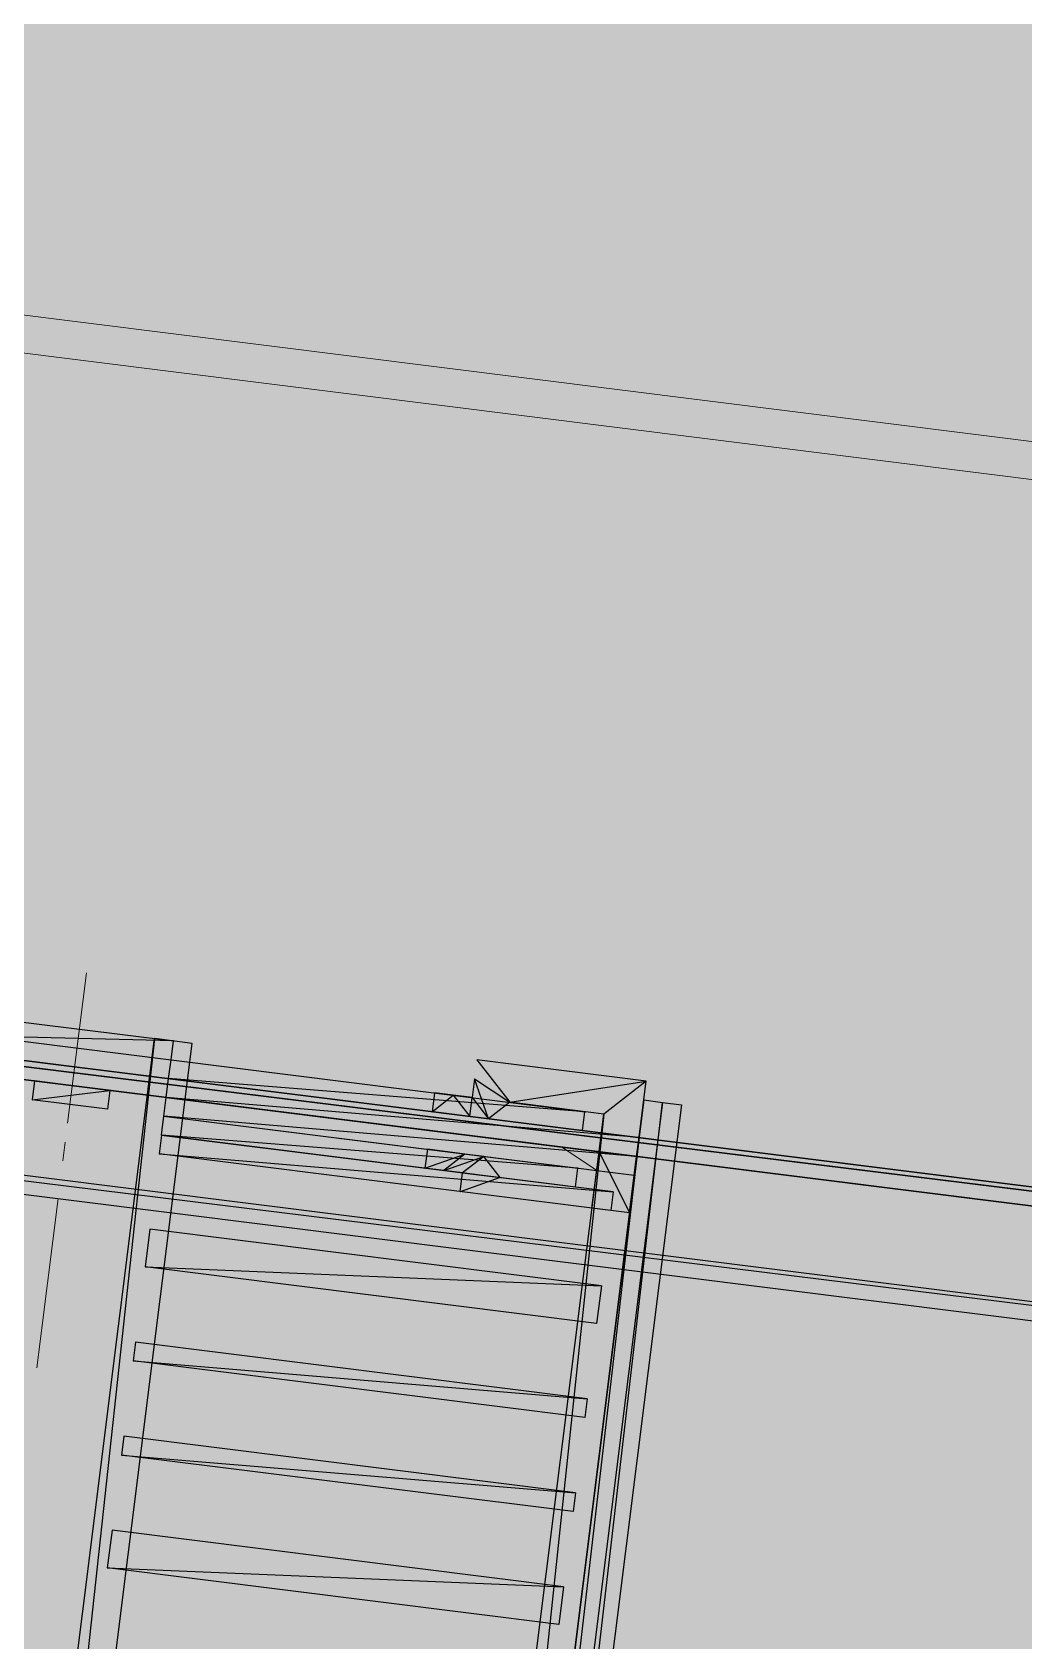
# Model space of a CAD drawing. Header units: metres. Extents: x -4 to 509425, y 7549 to 4732445.
# Drawn here: x 475994.074 to 475994.517, y 4719728.95 to 4719729.668 of the extents above; entities that cross this region are included whole.
import ezdxf

# ---------------------------------------------------------------- set-up
doc = ezdxf.new("R2010")
doc.units = ezdxf.units.M
doc.header["$LTSCALE"] = 0.01
doc.header["$MEASUREMENT"] = 0
doc.layers.get('0').update_dxf_attribs({"lineweight": 0})
doc.layers.add('_SUBESTACIÓN', color=1, linetype='Continuous')
doc.layers.add('SUBESTACION LA VID', color=253, linetype='Continuous')

# ---------------------------------------------------------------- blocks, each defined once
blk = doc.blocks.new('A$Cfff6051d')
at = {"layer": 'SUBESTACION LA VID', "transparency": 33554687}
h = blk.add_hatch(color=256, dxfattribs=at)
h.dxf.hatch_style = 2
edge = h.paths.add_edge_path()
edge.add_spline(control_points=[(475995.57046, 4719729.01199), (475995.57046, 4719729.01199), (475995.57151, 4719729.02039), (475995.57151, 4719729.02039), (475995.57151, 4719729.02039), (475990.78227, 4719729.61228), (475990.78227, 4719729.61228), (475990.78227, 4719729.61228), (475995.57046, 4719729.01199), (475995.57046, 4719729.01199)], knot_values=[0, 0, 0, 0, 1, 1, 1, 2, 2, 2, 3, 3, 3, 3], degree=3, periodic=0)
edge = h.paths.add_edge_path()
edge.add_spline(control_points=[(475995.57151, 4719729.02039), (475995.57151, 4719729.02039), (475990.78227, 4719729.61228), (475990.78227, 4719729.61228), (475990.78227, 4719729.61228), (475990.77492, 4719729.62173), (475990.77492, 4719729.62173), (475990.77492, 4719729.62173), (475995.57151, 4719729.02039), (475995.57151, 4719729.02039)], knot_values=[0, 0, 0, 0, 1, 1, 1, 2, 2, 2, 3, 3, 3, 3], degree=3, periodic=0)
edge = h.paths.add_edge_path()
edge.add_spline(control_points=[(475990.78227, 4719729.61228), (475990.78227, 4719729.61228), (475990.77492, 4719729.62173), (475990.77492, 4719729.62173), (475990.77492, 4719729.62173), (475990.777, 4719729.57028), (475990.777, 4719729.57028), (475990.777, 4719729.57028), (475990.78227, 4719729.61228), (475990.78227, 4719729.61228)], knot_values=[0, 0, 0, 0, 1, 1, 1, 2, 2, 2, 3, 3, 3, 3], degree=3, periodic=0)
edge = h.paths.add_edge_path()
edge.add_spline(control_points=[(475990.77492, 4719729.62173), (475990.77492, 4719729.62173), (475990.777, 4719729.57028), (475990.777, 4719729.57028), (475990.777, 4719729.57028), (475990.76755, 4719729.56293), (475990.76755, 4719729.56293), (475990.76755, 4719729.56293), (475990.77492, 4719729.62173), (475990.77492, 4719729.62173)], knot_values=[0, 0, 0, 0, 1, 1, 1, 2, 2, 2, 3, 3, 3, 3], degree=3, periodic=0)
edge = h.paths.add_edge_path()
edge.add_spline(control_points=[(475990.777, 4719729.57028), (475990.777, 4719729.57028), (475990.76755, 4719729.56293), (475990.76755, 4719729.56293), (475990.76755, 4719729.56293), (475995.55679, 4719728.97104), (475995.55679, 4719728.97104), (475995.55679, 4719728.97104), (475990.777, 4719729.57028), (475990.777, 4719729.57028)], knot_values=[0, 0, 0, 0, 1, 1, 1, 2, 2, 2, 3, 3, 3, 3], degree=3, periodic=0)
edge = h.paths.add_edge_path()
edge.add_spline(control_points=[(475990.76755, 4719729.56293), (475990.76755, 4719729.56293), (475995.55679, 4719728.97104), (475995.55679, 4719728.97104), (475995.55679, 4719728.97104), (475995.57254, 4719728.96053), (475995.57254, 4719728.96053), (475995.57254, 4719728.96053), (475990.76755, 4719729.56293), (475990.76755, 4719729.56293)], knot_values=[0, 0, 0, 0, 1, 1, 1, 2, 2, 2, 3, 3, 3, 3], degree=3, periodic=0)
edge = h.paths.add_edge_path()
edge.add_spline(control_points=[(475995.55679, 4719728.97104), (475995.55679, 4719728.97104), (475995.57254, 4719728.96053), (475995.57254, 4719728.96053), (475995.57254, 4719728.96053), (475995.56311, 4719729.02144), (475995.56311, 4719729.02144), (475995.56311, 4719729.02144), (475995.55679, 4719728.97104), (475995.55679, 4719728.97104)], knot_values=[0, 0, 0, 0, 1, 1, 1, 2, 2, 2, 3, 3, 3, 3], degree=3, periodic=0)
edge = h.paths.add_edge_path()
edge.add_spline(control_points=[(475995.57254, 4719728.96053), (475995.57254, 4719728.96053), (475995.56311, 4719729.02144), (475995.56311, 4719729.02144), (475995.56311, 4719729.02144), (475995.57991, 4719729.01933), (475995.57991, 4719729.01933), (475995.57991, 4719729.01933), (475995.57254, 4719728.96053), (475995.57254, 4719728.96053)], knot_values=[0, 0, 0, 0, 1, 1, 1, 2, 2, 2, 3, 3, 3, 3], degree=3, periodic=0)
h = blk.add_hatch(color=256, dxfattribs=at)
h.dxf.hatch_style = 2
edge = h.paths.add_edge_path()
edge.add_spline(control_points=[(475995.57046, 4719729.01199), (475995.57046, 4719729.01199), (475995.57151, 4719729.02039), (475995.57151, 4719729.02039), (475995.57151, 4719729.02039), (475990.77387, 4719729.61333), (475990.77387, 4719729.61333), (475990.77387, 4719729.61333), (475995.57046, 4719729.01199), (475995.57046, 4719729.01199)], knot_values=[0, 0, 0, 0, 1, 1, 1, 2, 2, 2, 3, 3, 3, 3], degree=3, periodic=0)
edge = h.paths.add_edge_path()
edge.add_spline(control_points=[(475995.57151, 4719729.02039), (475995.57151, 4719729.02039), (475990.77387, 4719729.61333), (475990.77387, 4719729.61333), (475990.77387, 4719729.61333), (475990.78332, 4719729.62068), (475990.78332, 4719729.62068), (475990.78332, 4719729.62068), (475995.57151, 4719729.02039), (475995.57151, 4719729.02039)], knot_values=[0, 0, 0, 0, 1, 1, 1, 2, 2, 2, 3, 3, 3, 3], degree=3, periodic=0)
h = blk.add_hatch(color=256, dxfattribs=at)
h.dxf.hatch_style = 2
edge = h.paths.add_edge_path()
edge.add_spline(control_points=[(475990.77492, 4719729.62173), (475990.77492, 4719729.62173), (475990.78227, 4719729.61228), (475990.78227, 4719729.61228), (475990.78227, 4719729.61228), (475995.57991, 4719729.01933), (475995.57991, 4719729.01933), (475995.57991, 4719729.01933), (475990.77492, 4719729.62173), (475990.77492, 4719729.62173)], knot_values=[0, 0, 0, 0, 1, 1, 1, 2, 2, 2, 3, 3, 3, 3], degree=3, periodic=0)
edge = h.paths.add_edge_path()
edge.add_spline(control_points=[(475990.78227, 4719729.61228), (475990.78227, 4719729.61228), (475995.57991, 4719729.01933), (475995.57991, 4719729.01933), (475995.57991, 4719729.01933), (475995.56206, 4719729.01304), (475995.56206, 4719729.01304), (475995.56206, 4719729.01304), (475990.78227, 4719729.61228), (475990.78227, 4719729.61228)], knot_values=[0, 0, 0, 0, 1, 1, 1, 2, 2, 2, 3, 3, 3, 3], degree=3, periodic=0)
h = blk.add_hatch(color=256, dxfattribs=at)
h.dxf.hatch_style = 2
edge = h.paths.add_edge_path()
edge.add_spline(control_points=[(475994.00028, 4719728.19349), (475994.00028, 4719728.19349), (475994.01708, 4719728.19138), (475994.01708, 4719728.19138), (475994.01708, 4719728.19138), (475994.12876, 4719729.21833), (475994.12876, 4719729.21833), (475994.12876, 4719729.21833), (475994.00028, 4719728.19349), (475994.00028, 4719728.19349)], knot_values=[0, 0, 0, 0, 1, 1, 1, 2, 2, 2, 3, 3, 3, 3], degree=3, periodic=0)
edge = h.paths.add_edge_path()
edge.add_spline(control_points=[(475994.01708, 4719728.19138), (475994.01708, 4719728.19138), (475994.12876, 4719729.21833), (475994.12876, 4719729.21833), (475994.12876, 4719729.21833), (475994.14556, 4719729.21622), (475994.14556, 4719729.21622), (475994.14556, 4719729.21622), (475994.01708, 4719728.19138), (475994.01708, 4719728.19138)], knot_values=[0, 0, 0, 0, 1, 1, 1, 2, 2, 2, 3, 3, 3, 3], degree=3, periodic=0)
h = blk.add_hatch(color=256, dxfattribs=at)
h.dxf.hatch_style = 2
edge = h.paths.add_edge_path()
edge.add_spline(control_points=[(475994.13611, 4719729.20887), (475994.13611, 4719729.20887), (475994.13505, 4719729.20047), (475994.13505, 4719729.20047), (475994.13505, 4719729.20047), (475994.32091, 4719729.18571), (475994.32091, 4719729.18571), (475994.32091, 4719729.18571), (475994.13611, 4719729.20887), (475994.13611, 4719729.20887)], knot_values=[0, 0, 0, 0, 1, 1, 1, 2, 2, 2, 3, 3, 3, 3], degree=3, periodic=0)
edge = h.paths.add_edge_path()
edge.add_spline(control_points=[(475994.13505, 4719729.20047), (475994.13505, 4719729.20047), (475994.32091, 4719729.18571), (475994.32091, 4719729.18571), (475994.32091, 4719729.18571), (475994.31986, 4719729.17731), (475994.31986, 4719729.17731), (475994.31986, 4719729.17731), (475994.13505, 4719729.20047), (475994.13505, 4719729.20047)], knot_values=[0, 0, 0, 0, 1, 1, 1, 2, 2, 2, 3, 3, 3, 3], degree=3, periodic=0)
h = blk.add_hatch(color=256, dxfattribs=at)
h.dxf.hatch_style = 2
edge = h.paths.add_edge_path()
edge.add_spline(control_points=[(475994.21979, 4719728.31102), (475994.21979, 4719728.31102), (475994.23659, 4719728.30891), (475994.23659, 4719728.30891), (475994.23659, 4719728.30891), (475994.32932, 4719729.18465), (475994.32932, 4719729.18465), (475994.32932, 4719729.18465), (475994.21979, 4719728.31102), (475994.21979, 4719728.31102)], knot_values=[0, 0, 0, 0, 1, 1, 1, 2, 2, 2, 3, 3, 3, 3], degree=3, periodic=0)
edge = h.paths.add_edge_path()
edge.add_spline(control_points=[(475994.23659, 4719728.30891), (475994.23659, 4719728.30891), (475994.32932, 4719729.18465), (475994.32932, 4719729.18465), (475994.32932, 4719729.18465), (475994.34822, 4719729.19935), (475994.34822, 4719729.19935), (475994.34822, 4719729.19935), (475994.23659, 4719728.30891), (475994.23659, 4719728.30891)], knot_values=[0, 0, 0, 0, 1, 1, 1, 2, 2, 2, 3, 3, 3, 3], degree=3, periodic=0)
edge = h.paths.add_edge_path()
edge.add_spline(control_points=[(475994.32932, 4719729.18465), (475994.32932, 4719729.18465), (475994.34822, 4719729.19935), (475994.34822, 4719729.19935), (475994.34822, 4719729.19935), (475994.28731, 4719729.18992), (475994.28731, 4719729.18992), (475994.28731, 4719729.18992), (475994.32932, 4719729.18465), (475994.32932, 4719729.18465)], knot_values=[0, 0, 0, 0, 1, 1, 1, 2, 2, 2, 3, 3, 3, 3], degree=3, periodic=0)
edge = h.paths.add_edge_path()
edge.add_spline(control_points=[(475994.34822, 4719729.19935), (475994.34822, 4719729.19935), (475994.28731, 4719729.18992), (475994.28731, 4719729.18992), (475994.28731, 4719729.18992), (475994.27262, 4719729.20883), (475994.27262, 4719729.20883), (475994.27262, 4719729.20883), (475994.34822, 4719729.19935), (475994.34822, 4719729.19935)], knot_values=[0, 0, 0, 0, 1, 1, 1, 2, 2, 2, 3, 3, 3, 3], degree=3, periodic=0)
h = blk.add_hatch(color=256, dxfattribs=at)
h.dxf.hatch_style = 2
edge = h.paths.add_edge_path()
edge.add_spline(control_points=[(475994.13505, 4719729.20047), (475994.13505, 4719729.20047), (475994.134, 4719729.19207), (475994.134, 4719729.19207), (475994.134, 4719729.19207), (475994.34506, 4719729.17415), (475994.34506, 4719729.17415), (475994.34506, 4719729.17415), (475994.13505, 4719729.20047), (475994.13505, 4719729.20047)], knot_values=[0, 0, 0, 0, 1, 1, 1, 2, 2, 2, 3, 3, 3, 3], degree=3, periodic=0)
edge = h.paths.add_edge_path()
edge.add_spline(control_points=[(475994.134, 4719729.19207), (475994.134, 4719729.19207), (475994.34506, 4719729.17415), (475994.34506, 4719729.17415), (475994.34506, 4719729.17415), (475994.34401, 4719729.16575), (475994.34401, 4719729.16575), (475994.34401, 4719729.16575), (475994.134, 4719729.19207), (475994.134, 4719729.19207)], knot_values=[0, 0, 0, 0, 1, 1, 1, 2, 2, 2, 3, 3, 3, 3], degree=3, periodic=0)
h = blk.add_hatch(color=256, dxfattribs=at)
h.dxf.hatch_style = 2
edge = h.paths.add_edge_path()
edge.add_spline(control_points=[(475994.134, 4719729.19207), (475994.134, 4719729.19207), (475994.13295, 4719729.18367), (475994.13295, 4719729.18367), (475994.13295, 4719729.18367), (475994.34401, 4719729.16575), (475994.34401, 4719729.16575), (475994.34401, 4719729.16575), (475994.134, 4719729.19207), (475994.134, 4719729.19207)], knot_values=[0, 0, 0, 0, 1, 1, 1, 2, 2, 2, 3, 3, 3, 3], degree=3, periodic=0)
edge = h.paths.add_edge_path()
edge.add_spline(control_points=[(475994.13295, 4719729.18367), (475994.13295, 4719729.18367), (475994.34401, 4719729.16575), (475994.34401, 4719729.16575), (475994.34401, 4719729.16575), (475994.34296, 4719729.15735), (475994.34296, 4719729.15735), (475994.34296, 4719729.15735), (475994.13295, 4719729.18367), (475994.13295, 4719729.18367)], knot_values=[0, 0, 0, 0, 1, 1, 1, 2, 2, 2, 3, 3, 3, 3], degree=3, periodic=0)
h = blk.add_hatch(color=256, dxfattribs=at)
h.dxf.hatch_style = 2
edge = h.paths.add_edge_path()
edge.add_spline(control_points=[(475994.35557, 4719729.18989), (475994.35557, 4719729.18989), (475994.34717, 4719729.19095), (475994.34717, 4719729.19095), (475994.34717, 4719729.19095), (475994.24183, 4719728.28266), (475994.24183, 4719728.28266), (475994.24183, 4719728.28266), (475994.35557, 4719729.18989), (475994.35557, 4719729.18989)], knot_values=[0, 0, 0, 0, 1, 1, 1, 2, 2, 2, 3, 3, 3, 3], degree=3, periodic=0)
edge = h.paths.add_edge_path()
edge.add_spline(control_points=[(475994.34717, 4719729.19095), (475994.34717, 4719729.19095), (475994.24183, 4719728.28266), (475994.24183, 4719728.28266), (475994.24183, 4719728.28266), (475994.23343, 4719728.28371), (475994.23343, 4719728.28371), (475994.23343, 4719728.28371), (475994.34717, 4719729.19095), (475994.34717, 4719729.19095)], knot_values=[0, 0, 0, 0, 1, 1, 1, 2, 2, 2, 3, 3, 3, 3], degree=3, periodic=0)
h = blk.add_hatch(color=256, dxfattribs=at)
h.dxf.hatch_style = 2
edge = h.paths.add_edge_path()
edge.add_spline(control_points=[(475994.36397, 4719729.18884), (475994.36397, 4719729.18884), (475994.35557, 4719729.18989), (475994.35557, 4719729.18989), (475994.35557, 4719729.18989), (475994.25023, 4719728.2816), (475994.25023, 4719728.2816), (475994.25023, 4719728.2816), (475994.36397, 4719729.18884), (475994.36397, 4719729.18884)], knot_values=[0, 0, 0, 0, 1, 1, 1, 2, 2, 2, 3, 3, 3, 3], degree=3, periodic=0)
edge = h.paths.add_edge_path()
edge.add_spline(control_points=[(475994.35557, 4719729.18989), (475994.35557, 4719729.18989), (475994.25023, 4719728.2816), (475994.25023, 4719728.2816), (475994.25023, 4719728.2816), (475994.24183, 4719728.28266), (475994.24183, 4719728.28266), (475994.24183, 4719728.28266), (475994.35557, 4719729.18989), (475994.35557, 4719729.18989)], knot_values=[0, 0, 0, 0, 1, 1, 1, 2, 2, 2, 3, 3, 3, 3], degree=3, periodic=0)
h = blk.add_hatch(color=256, dxfattribs=at)
h.dxf.hatch_style = 2
edge = h.paths.add_edge_path()
edge.add_spline(control_points=[(475994.13295, 4719729.18367), (475994.13295, 4719729.18367), (475994.13189, 4719729.17527), (475994.13189, 4719729.17527), (475994.13189, 4719729.17527), (475994.31775, 4719729.16051), (475994.31775, 4719729.16051), (475994.31775, 4719729.16051), (475994.13295, 4719729.18367), (475994.13295, 4719729.18367)], knot_values=[0, 0, 0, 0, 1, 1, 1, 2, 2, 2, 3, 3, 3, 3], degree=3, periodic=0)
edge = h.paths.add_edge_path()
edge.add_spline(control_points=[(475994.13189, 4719729.17527), (475994.13189, 4719729.17527), (475994.31775, 4719729.16051), (475994.31775, 4719729.16051), (475994.31775, 4719729.16051), (475994.3167, 4719729.15211), (475994.3167, 4719729.15211), (475994.3167, 4719729.15211), (475994.13189, 4719729.17527), (475994.13189, 4719729.17527)], knot_values=[0, 0, 0, 0, 1, 1, 1, 2, 2, 2, 3, 3, 3, 3], degree=3, periodic=0)
h = blk.add_hatch(color=256, dxfattribs=at)
h.dxf.hatch_style = 2
edge = h.paths.add_edge_path()
edge.add_spline(control_points=[(475994.33245, 4719729.1416), (475994.33245, 4719729.1416), (475994.3335, 4719729.15), (475994.3335, 4719729.15), (475994.3335, 4719729.15), (475994.13084, 4719729.16687), (475994.13084, 4719729.16687), (475994.13084, 4719729.16687), (475994.33245, 4719729.1416), (475994.33245, 4719729.1416)], knot_values=[0, 0, 0, 0, 1, 1, 1, 2, 2, 2, 3, 3, 3, 3], degree=3, periodic=0)
edge = h.paths.add_edge_path()
edge.add_spline(control_points=[(475994.3335, 4719729.15), (475994.3335, 4719729.15), (475994.13084, 4719729.16687), (475994.13084, 4719729.16687), (475994.13084, 4719729.16687), (475994.13189, 4719729.17527), (475994.13189, 4719729.17527), (475994.13189, 4719729.17527), (475994.3335, 4719729.15), (475994.3335, 4719729.15)], knot_values=[0, 0, 0, 0, 1, 1, 1, 2, 2, 2, 3, 3, 3, 3], degree=3, periodic=0)
h = blk.add_hatch(color=256, dxfattribs=at)
h.dxf.hatch_style = 2
edge = h.paths.add_edge_path()
edge.add_spline(control_points=[(475994.32613, 4719729.0912), (475994.32613, 4719729.0912), (475994.32824, 4719729.108), (475994.32824, 4719729.108), (475994.32824, 4719729.108), (475994.12452, 4719729.11647), (475994.12452, 4719729.11647), (475994.12452, 4719729.11647), (475994.32613, 4719729.0912), (475994.32613, 4719729.0912)], knot_values=[0, 0, 0, 0, 1, 1, 1, 2, 2, 2, 3, 3, 3, 3], degree=3, periodic=0)
edge = h.paths.add_edge_path()
edge.add_spline(control_points=[(475994.32824, 4719729.108), (475994.32824, 4719729.108), (475994.12452, 4719729.11647), (475994.12452, 4719729.11647), (475994.12452, 4719729.11647), (475994.12663, 4719729.13327), (475994.12663, 4719729.13327), (475994.12663, 4719729.13327), (475994.32824, 4719729.108), (475994.32824, 4719729.108)], knot_values=[0, 0, 0, 0, 1, 1, 1, 2, 2, 2, 3, 3, 3, 3], degree=3, periodic=0)
h = blk.add_hatch(color=256, dxfattribs=at)
h.dxf.hatch_style = 2
edge = h.paths.add_edge_path()
edge.add_spline(control_points=[(475994.32087, 4719729.04919), (475994.32087, 4719729.04919), (475994.32192, 4719729.05759), (475994.32192, 4719729.05759), (475994.32192, 4719729.05759), (475994.11926, 4719729.07447), (475994.11926, 4719729.07447), (475994.11926, 4719729.07447), (475994.32087, 4719729.04919), (475994.32087, 4719729.04919)], knot_values=[0, 0, 0, 0, 1, 1, 1, 2, 2, 2, 3, 3, 3, 3], degree=3, periodic=0)
edge = h.paths.add_edge_path()
edge.add_spline(control_points=[(475994.32192, 4719729.05759), (475994.32192, 4719729.05759), (475994.11926, 4719729.07447), (475994.11926, 4719729.07447), (475994.11926, 4719729.07447), (475994.12031, 4719729.08287), (475994.12031, 4719729.08287), (475994.12031, 4719729.08287), (475994.32192, 4719729.05759), (475994.32192, 4719729.05759)], knot_values=[0, 0, 0, 0, 1, 1, 1, 2, 2, 2, 3, 3, 3, 3], degree=3, periodic=0)
h = blk.add_hatch(color=256, dxfattribs=at)
h.dxf.hatch_style = 2
edge = h.paths.add_edge_path()
edge.add_spline(control_points=[(475994.3156, 4719729.00719), (475994.3156, 4719729.00719), (475994.31665, 4719729.01559), (475994.31665, 4719729.01559), (475994.31665, 4719729.01559), (475994.11399, 4719729.03247), (475994.11399, 4719729.03247), (475994.11399, 4719729.03247), (475994.3156, 4719729.00719), (475994.3156, 4719729.00719)], knot_values=[0, 0, 0, 0, 1, 1, 1, 2, 2, 2, 3, 3, 3, 3], degree=3, periodic=0)
edge = h.paths.add_edge_path()
edge.add_spline(control_points=[(475994.31665, 4719729.01559), (475994.31665, 4719729.01559), (475994.11399, 4719729.03247), (475994.11399, 4719729.03247), (475994.11399, 4719729.03247), (475994.11504, 4719729.04087), (475994.11504, 4719729.04087), (475994.11504, 4719729.04087), (475994.31665, 4719729.01559), (475994.31665, 4719729.01559)], knot_values=[0, 0, 0, 0, 1, 1, 1, 2, 2, 2, 3, 3, 3, 3], degree=3, periodic=0)
h = blk.add_hatch(color=256, dxfattribs=at)
h.dxf.hatch_style = 2
edge = h.paths.add_edge_path()
edge.add_spline(control_points=[(475994.30928, 4719728.95679), (475994.30928, 4719728.95679), (475994.31139, 4719728.97359), (475994.31139, 4719728.97359), (475994.31139, 4719728.97359), (475994.10767, 4719728.98207), (475994.10767, 4719728.98207), (475994.10767, 4719728.98207), (475994.30928, 4719728.95679), (475994.30928, 4719728.95679)], knot_values=[0, 0, 0, 0, 1, 1, 1, 2, 2, 2, 3, 3, 3, 3], degree=3, periodic=0)
edge = h.paths.add_edge_path()
edge.add_spline(control_points=[(475994.31139, 4719728.97359), (475994.31139, 4719728.97359), (475994.10767, 4719728.98207), (475994.10767, 4719728.98207), (475994.10767, 4719728.98207), (475994.10978, 4719728.99887), (475994.10978, 4719728.99887), (475994.10978, 4719728.99887), (475994.31139, 4719728.97359), (475994.31139, 4719728.97359)], knot_values=[0, 0, 0, 0, 1, 1, 1, 2, 2, 2, 3, 3, 3, 3], degree=3, periodic=0)
at = {"layer": 'SUBESTACION LA VID', "lineweight": 15}
blk.add_line((475997.03013, 4719729.15322), (475986.80693, 4719730.43489), dxfattribs=at)
at = {"layer": 'SUBESTACION LA VID', "lineweight": 0}
for p, q in [((475994.08989, 4719729.18054), (475994.09832, 4719729.24774)), ((475994.27156, 4719729.20043), (475994.28731, 4719729.18992)), ((475994.25266, 4719729.18573), (475994.25371, 4719729.19413)), ((475994.08778, 4719729.16374), (475994.08884, 4719729.17214)), ((475994.2495, 4719729.16053), (475994.25055, 4719729.16893)), ((475994.32616, 4719729.15945), (475994.31041, 4719729.16996)), ((475994.26525, 4719729.15002), (475994.2831, 4719729.15632)), ((475994.0762, 4719729.07134), (475994.08568, 4719729.14694))]:
    blk.add_line(p, q, dxfattribs=at)
at = {"layer": 'SUBESTACION LA VID', "lineweight": 15}
blk.add_lwpolyline([(475987.65486, 4719728.96341), (475996.87843, 4719727.80706), (475997.04904, 4719729.16791), (475986.79223, 4719730.4538), (475986.16561, 4719725.4556)], dxfattribs=at)
at = {"layer": 'SUBESTACION LA VID', "lineweight": 0}
for points in [[(475994.32826, 4719729.17625), (475994.31146, 4719729.17836), (475994.31986, 4719729.17731)], [(475994.30935, 4719729.16156), (475994.31775, 4719729.16051), (475994.30935, 4719729.16156)]]:
    blk.add_lwpolyline(points, dxfattribs=at)
at = {"layer": 'SUBESTACION LA VID'}
for points in [[(475995.57151, 4719729.02039), (475995.57151, 4719729.02039), (475990.77387, 4719729.61333), (475990.77387, 4719729.61333), (475990.77387, 4719729.61333), (475990.78332, 4719729.62068), (475990.78332, 4719729.62068), (475990.78332, 4719729.62068), (475995.57151, 4719729.02039), (475995.57151, 4719729.02039)], [(475990.77492, 4719729.62173), (475990.77492, 4719729.62173), (475990.78227, 4719729.61228), (475990.78227, 4719729.61228), (475990.78227, 4719729.61228), (475995.57991, 4719729.01933), (475995.57991, 4719729.01933), (475995.57991, 4719729.01933), (475990.77492, 4719729.62173), (475990.77492, 4719729.62173)], [(475995.57151, 4719729.02039), (475995.57151, 4719729.02039), (475990.78227, 4719729.61228), (475990.78227, 4719729.61228), (475990.78227, 4719729.61228), (475990.77492, 4719729.62173), (475990.77492, 4719729.62173), (475990.77492, 4719729.62173), (475995.57151, 4719729.02039), (475995.57151, 4719729.02039)], [(475995.57046, 4719729.01199), (475995.57046, 4719729.01199), (475995.57151, 4719729.02039), (475995.57151, 4719729.02039), (475995.57151, 4719729.02039), (475990.77387, 4719729.61333), (475990.77387, 4719729.61333), (475990.77387, 4719729.61333), (475995.57046, 4719729.01199), (475995.57046, 4719729.01199)], [(475990.78227, 4719729.61228), (475990.78227, 4719729.61228), (475995.57991, 4719729.01933), (475995.57991, 4719729.01933), (475995.57991, 4719729.01933), (475995.56206, 4719729.01304), (475995.56206, 4719729.01304), (475995.56206, 4719729.01304), (475990.78227, 4719729.61228), (475990.78227, 4719729.61228)], [(475995.57046, 4719729.01199), (475995.57046, 4719729.01199), (475995.57151, 4719729.02039), (475995.57151, 4719729.02039), (475995.57151, 4719729.02039), (475990.78227, 4719729.61228), (475990.78227, 4719729.61228), (475990.78227, 4719729.61228), (475995.57046, 4719729.01199), (475995.57046, 4719729.01199)], [(475990.777, 4719729.57028), (475990.777, 4719729.57028), (475990.76755, 4719729.56293), (475990.76755, 4719729.56293), (475990.76755, 4719729.56293), (475995.55679, 4719728.97104), (475995.55679, 4719728.97104), (475995.55679, 4719728.97104), (475990.777, 4719729.57028), (475990.777, 4719729.57028)], [(475990.76755, 4719729.56293), (475990.76755, 4719729.56293), (475995.55679, 4719728.97104), (475995.55679, 4719728.97104), (475995.55679, 4719728.97104), (475995.57254, 4719728.96053), (475995.57254, 4719728.96053), (475995.57254, 4719728.96053), (475990.76755, 4719729.56293), (475990.76755, 4719729.56293)], [(475994.05316, 4719729.22781), (475994.05316, 4719729.22781), (475994.0521, 4719729.21941), (475994.0521, 4719729.21941), (475994.0521, 4719729.21941), (475994.13716, 4719729.21728), (475994.13716, 4719729.21728), (475994.13716, 4719729.21728), (475994.05316, 4719729.22781), (475994.05316, 4719729.22781)], [(475994.00028, 4719728.19349), (475994.00028, 4719728.19349), (475994.01708, 4719728.19138), (475994.01708, 4719728.19138), (475994.01708, 4719728.19138), (475994.12876, 4719729.21833), (475994.12876, 4719729.21833), (475994.12876, 4719729.21833), (475994.00028, 4719728.19349), (475994.00028, 4719728.19349)], [(475994.01708, 4719728.19138), (475994.01708, 4719728.19138), (475994.12876, 4719729.21833), (475994.12876, 4719729.21833), (475994.12876, 4719729.21833), (475994.14556, 4719729.21622), (475994.14556, 4719729.21622), (475994.14556, 4719729.21622), (475994.01708, 4719728.19138), (475994.01708, 4719728.19138)], [(475994.0521, 4719729.21941), (475994.0521, 4719729.21941), (475994.13716, 4719729.21728), (475994.13716, 4719729.21728), (475994.13716, 4719729.21728), (475994.13611, 4719729.20887), (475994.13611, 4719729.20887), (475994.13611, 4719729.20887), (475994.0521, 4719729.21941), (475994.0521, 4719729.21941)], [(475994.13611, 4719729.20887), (475994.13611, 4719729.20887), (475994.13505, 4719729.20047), (475994.13505, 4719729.20047), (475994.13505, 4719729.20047), (475994.32091, 4719729.18571), (475994.32091, 4719729.18571), (475994.32091, 4719729.18571), (475994.13611, 4719729.20887), (475994.13611, 4719729.20887)], [(475994.34822, 4719729.19935), (475994.34822, 4719729.19935), (475994.28731, 4719729.18992), (475994.28731, 4719729.18992), (475994.28731, 4719729.18992), (475994.27262, 4719729.20883), (475994.27262, 4719729.20883), (475994.27262, 4719729.20883), (475994.34822, 4719729.19935), (475994.34822, 4719729.19935)], [(475994.13505, 4719729.20047), (475994.13505, 4719729.20047), (475994.134, 4719729.19207), (475994.134, 4719729.19207), (475994.134, 4719729.19207), (475994.34506, 4719729.17415), (475994.34506, 4719729.17415), (475994.34506, 4719729.17415), (475994.13505, 4719729.20047), (475994.13505, 4719729.20047)], [(475994.13505, 4719729.20047), (475994.13505, 4719729.20047), (475994.32091, 4719729.18571), (475994.32091, 4719729.18571), (475994.32091, 4719729.18571), (475994.31986, 4719729.17731), (475994.31986, 4719729.17731), (475994.31986, 4719729.17731), (475994.13505, 4719729.20047), (475994.13505, 4719729.20047)], [(475994.27156, 4719729.20043), (475994.27156, 4719729.20043), (475994.27786, 4719729.18257), (475994.27786, 4719729.18257), (475994.27786, 4719729.18257), (475994.27051, 4719729.19202), (475994.27051, 4719729.19202), (475994.27051, 4719729.19202), (475994.27156, 4719729.20043), (475994.27156, 4719729.20043)], [(475994.28731, 4719729.18992), (475994.28731, 4719729.18992), (475994.27156, 4719729.20043), (475994.27156, 4719729.20043), (475994.27156, 4719729.20043), (475994.27786, 4719729.18257), (475994.27786, 4719729.18257), (475994.27786, 4719729.18257), (475994.28731, 4719729.18992), (475994.28731, 4719729.18992)], [(475994.0752, 4719729.19945), (475994.0752, 4719729.19945), (475994.1088, 4719729.19523), (475994.1088, 4719729.19523), (475994.1088, 4719729.19523), (475994.07414, 4719729.19105), (475994.07414, 4719729.19105), (475994.07414, 4719729.19105), (475994.0752, 4719729.19945), (475994.0752, 4719729.19945)], [(475994.1088, 4719729.19523), (475994.1088, 4719729.19523), (475994.07414, 4719729.19105), (475994.07414, 4719729.19105), (475994.07414, 4719729.19105), (475994.10774, 4719729.18683), (475994.10774, 4719729.18683), (475994.10774, 4719729.18683), (475994.1088, 4719729.19523), (475994.1088, 4719729.19523)], [(475994.23659, 4719728.30891), (475994.23659, 4719728.30891), (475994.32932, 4719729.18465), (475994.32932, 4719729.18465), (475994.32932, 4719729.18465), (475994.34822, 4719729.19935), (475994.34822, 4719729.19935), (475994.34822, 4719729.19935), (475994.23659, 4719728.30891), (475994.23659, 4719728.30891)], [(475994.26211, 4719729.19308), (475994.26211, 4719729.19308), (475994.25266, 4719729.18573), (475994.25266, 4719729.18573), (475994.25266, 4719729.18573), (475994.25371, 4719729.19413), (475994.25371, 4719729.19413), (475994.25371, 4719729.19413), (475994.26211, 4719729.19308), (475994.26211, 4719729.19308)], [(475994.26946, 4719729.18362), (475994.26946, 4719729.18362), (475994.26211, 4719729.19308), (475994.26211, 4719729.19308), (475994.26211, 4719729.19308), (475994.25266, 4719729.18573), (475994.25266, 4719729.18573), (475994.25266, 4719729.18573), (475994.26946, 4719729.18362), (475994.26946, 4719729.18362)], [(475994.27051, 4719729.19202), (475994.27051, 4719729.19202), (475994.26946, 4719729.18362), (475994.26946, 4719729.18362), (475994.26946, 4719729.18362), (475994.26211, 4719729.19308), (475994.26211, 4719729.19308), (475994.26211, 4719729.19308), (475994.27051, 4719729.19202), (475994.27051, 4719729.19202)], [(475994.32932, 4719729.18465), (475994.32932, 4719729.18465), (475994.34822, 4719729.19935), (475994.34822, 4719729.19935), (475994.34822, 4719729.19935), (475994.28731, 4719729.18992), (475994.28731, 4719729.18992), (475994.28731, 4719729.18992), (475994.32932, 4719729.18465), (475994.32932, 4719729.18465)], [(475994.134, 4719729.19207), (475994.134, 4719729.19207), (475994.13295, 4719729.18367), (475994.13295, 4719729.18367), (475994.13295, 4719729.18367), (475994.34401, 4719729.16575), (475994.34401, 4719729.16575), (475994.34401, 4719729.16575), (475994.134, 4719729.19207), (475994.134, 4719729.19207)], [(475994.134, 4719729.19207), (475994.134, 4719729.19207), (475994.34506, 4719729.17415), (475994.34506, 4719729.17415), (475994.34506, 4719729.17415), (475994.34401, 4719729.16575), (475994.34401, 4719729.16575), (475994.34401, 4719729.16575), (475994.134, 4719729.19207), (475994.134, 4719729.19207)], [(475994.34717, 4719729.19095), (475994.34717, 4719729.19095), (475994.24183, 4719728.28266), (475994.24183, 4719728.28266), (475994.24183, 4719728.28266), (475994.23343, 4719728.28371), (475994.23343, 4719728.28371), (475994.23343, 4719728.28371), (475994.34717, 4719729.19095), (475994.34717, 4719729.19095)], [(475994.35557, 4719729.18989), (475994.35557, 4719729.18989), (475994.34717, 4719729.19095), (475994.34717, 4719729.19095), (475994.34717, 4719729.19095), (475994.24183, 4719728.28266), (475994.24183, 4719728.28266), (475994.24183, 4719728.28266), (475994.35557, 4719729.18989), (475994.35557, 4719729.18989)], [(475994.35557, 4719729.18989), (475994.35557, 4719729.18989), (475994.25023, 4719728.2816), (475994.25023, 4719728.2816), (475994.25023, 4719728.2816), (475994.24183, 4719728.28266), (475994.24183, 4719728.28266), (475994.24183, 4719728.28266), (475994.35557, 4719729.18989), (475994.35557, 4719729.18989)], [(475994.36397, 4719729.18884), (475994.36397, 4719729.18884), (475994.35557, 4719729.18989), (475994.35557, 4719729.18989), (475994.35557, 4719729.18989), (475994.25023, 4719728.2816), (475994.25023, 4719728.2816), (475994.25023, 4719728.2816), (475994.36397, 4719729.18884), (475994.36397, 4719729.18884)], [(475994.27786, 4719729.18257), (475994.27786, 4719729.18257), (475994.27051, 4719729.19202), (475994.27051, 4719729.19202), (475994.27051, 4719729.19202), (475994.26946, 4719729.18362), (475994.26946, 4719729.18362), (475994.26946, 4719729.18362), (475994.27786, 4719729.18257), (475994.27786, 4719729.18257)], [(475994.13295, 4719729.18367), (475994.13295, 4719729.18367), (475994.13189, 4719729.17527), (475994.13189, 4719729.17527), (475994.13189, 4719729.17527), (475994.31775, 4719729.16051), (475994.31775, 4719729.16051), (475994.31775, 4719729.16051), (475994.13295, 4719729.18367), (475994.13295, 4719729.18367)], [(475994.13295, 4719729.18367), (475994.13295, 4719729.18367), (475994.34401, 4719729.16575), (475994.34401, 4719729.16575), (475994.34401, 4719729.16575), (475994.34296, 4719729.15735), (475994.34296, 4719729.15735), (475994.34296, 4719729.15735), (475994.13295, 4719729.18367), (475994.13295, 4719729.18367)], [(475994.21979, 4719728.31102), (475994.21979, 4719728.31102), (475994.23659, 4719728.30891), (475994.23659, 4719728.30891), (475994.23659, 4719728.30891), (475994.32932, 4719729.18465), (475994.32932, 4719729.18465), (475994.32932, 4719729.18465), (475994.21979, 4719728.31102), (475994.21979, 4719728.31102)], [(475994.3335, 4719729.15), (475994.3335, 4719729.15), (475994.13084, 4719729.16687), (475994.13084, 4719729.16687), (475994.13084, 4719729.16687), (475994.13189, 4719729.17527), (475994.13189, 4719729.17527), (475994.13189, 4719729.17527), (475994.3335, 4719729.15), (475994.3335, 4719729.15)], [(475994.13189, 4719729.17527), (475994.13189, 4719729.17527), (475994.31775, 4719729.16051), (475994.31775, 4719729.16051), (475994.31775, 4719729.16051), (475994.3167, 4719729.15211), (475994.3167, 4719729.15211), (475994.3167, 4719729.15211), (475994.13189, 4719729.17527), (475994.13189, 4719729.17527)], [(475994.33245, 4719729.1416), (475994.33245, 4719729.1416), (475994.3335, 4719729.15), (475994.3335, 4719729.15), (475994.3335, 4719729.15), (475994.13084, 4719729.16687), (475994.13084, 4719729.16687), (475994.13084, 4719729.16687), (475994.33245, 4719729.1416), (475994.33245, 4719729.1416)], [(475994.26735, 4719729.16682), (475994.26735, 4719729.16682), (475994.2495, 4719729.16053), (475994.2495, 4719729.16053), (475994.2495, 4719729.16053), (475994.25055, 4719729.16893), (475994.25055, 4719729.16893), (475994.25055, 4719729.16893), (475994.26735, 4719729.16682), (475994.26735, 4719729.16682)], [(475994.2579, 4719729.15948), (475994.2579, 4719729.15948), (475994.26735, 4719729.16682), (475994.26735, 4719729.16682), (475994.26735, 4719729.16682), (475994.2495, 4719729.16053), (475994.2495, 4719729.16053), (475994.2495, 4719729.16053), (475994.2579, 4719729.15948), (475994.2579, 4719729.15948)], [(475994.27575, 4719729.16577), (475994.27575, 4719729.16577), (475994.2579, 4719729.15948), (475994.2579, 4719729.15948), (475994.2579, 4719729.15948), (475994.26735, 4719729.16682), (475994.26735, 4719729.16682), (475994.26735, 4719729.16682), (475994.27575, 4719729.16577), (475994.27575, 4719729.16577)], [(475994.2663, 4719729.15842), (475994.2663, 4719729.15842), (475994.27575, 4719729.16577), (475994.27575, 4719729.16577), (475994.27575, 4719729.16577), (475994.2579, 4719729.15948), (475994.2579, 4719729.15948), (475994.2579, 4719729.15948), (475994.2663, 4719729.15842), (475994.2663, 4719729.15842)], [(475994.2831, 4719729.15632), (475994.2831, 4719729.15632), (475994.2663, 4719729.15842), (475994.2663, 4719729.15842), (475994.2663, 4719729.15842), (475994.27575, 4719729.16577), (475994.27575, 4719729.16577), (475994.27575, 4719729.16577), (475994.2831, 4719729.15632), (475994.2831, 4719729.15632)], [(475994.32405, 4719729.14265), (475994.32405, 4719729.14265), (475994.34085, 4719729.14055), (475994.34085, 4719729.14055), (475994.34085, 4719729.14055), (475994.32721, 4719729.16785), (475994.32721, 4719729.16785), (475994.32721, 4719729.16785), (475994.32405, 4719729.14265), (475994.32405, 4719729.14265)], [(475994.34085, 4719729.14055), (475994.34085, 4719729.14055), (475994.32721, 4719729.16785), (475994.32721, 4719729.16785), (475994.32721, 4719729.16785), (475994.34401, 4719729.16575), (475994.34401, 4719729.16575), (475994.34401, 4719729.16575), (475994.34085, 4719729.14055), (475994.34085, 4719729.14055)], [(475994.26525, 4719729.15002), (475994.26525, 4719729.15002), (475994.2831, 4719729.15632), (475994.2831, 4719729.15632), (475994.2831, 4719729.15632), (475994.2663, 4719729.15842), (475994.2663, 4719729.15842), (475994.2663, 4719729.15842), (475994.26525, 4719729.15002), (475994.26525, 4719729.15002)], [(475994.32824, 4719729.108), (475994.32824, 4719729.108), (475994.12452, 4719729.11647), (475994.12452, 4719729.11647), (475994.12452, 4719729.11647), (475994.12663, 4719729.13327), (475994.12663, 4719729.13327), (475994.12663, 4719729.13327), (475994.32824, 4719729.108), (475994.32824, 4719729.108)], [(475994.32613, 4719729.0912), (475994.32613, 4719729.0912), (475994.32824, 4719729.108), (475994.32824, 4719729.108), (475994.32824, 4719729.108), (475994.12452, 4719729.11647), (475994.12452, 4719729.11647), (475994.12452, 4719729.11647), (475994.32613, 4719729.0912), (475994.32613, 4719729.0912)], [(475994.32192, 4719729.05759), (475994.32192, 4719729.05759), (475994.11926, 4719729.07447), (475994.11926, 4719729.07447), (475994.11926, 4719729.07447), (475994.12031, 4719729.08287), (475994.12031, 4719729.08287), (475994.12031, 4719729.08287), (475994.32192, 4719729.05759), (475994.32192, 4719729.05759)], [(475994.32087, 4719729.04919), (475994.32087, 4719729.04919), (475994.32192, 4719729.05759), (475994.32192, 4719729.05759), (475994.32192, 4719729.05759), (475994.11926, 4719729.07447), (475994.11926, 4719729.07447), (475994.11926, 4719729.07447), (475994.32087, 4719729.04919), (475994.32087, 4719729.04919)], [(475994.31665, 4719729.01559), (475994.31665, 4719729.01559), (475994.11399, 4719729.03247), (475994.11399, 4719729.03247), (475994.11399, 4719729.03247), (475994.11504, 4719729.04087), (475994.11504, 4719729.04087), (475994.11504, 4719729.04087), (475994.31665, 4719729.01559), (475994.31665, 4719729.01559)], [(475994.3156, 4719729.00719), (475994.3156, 4719729.00719), (475994.31665, 4719729.01559), (475994.31665, 4719729.01559), (475994.31665, 4719729.01559), (475994.11399, 4719729.03247), (475994.11399, 4719729.03247), (475994.11399, 4719729.03247), (475994.3156, 4719729.00719), (475994.3156, 4719729.00719)], [(475994.31139, 4719728.97359), (475994.31139, 4719728.97359), (475994.10767, 4719728.98207), (475994.10767, 4719728.98207), (475994.10767, 4719728.98207), (475994.10978, 4719728.99887), (475994.10978, 4719728.99887), (475994.10978, 4719728.99887), (475994.31139, 4719728.97359), (475994.31139, 4719728.97359)], [(475994.30928, 4719728.95679), (475994.30928, 4719728.95679), (475994.31139, 4719728.97359), (475994.31139, 4719728.97359), (475994.31139, 4719728.97359), (475994.10767, 4719728.98207), (475994.10767, 4719728.98207), (475994.10767, 4719728.98207), (475994.30928, 4719728.95679), (475994.30928, 4719728.95679)]]:
    blk.add_open_spline(points, degree=3, knots=[0, 0, 0, 0, 1, 1, 1, 2, 2, 2, 3, 3, 3, 3], dxfattribs=at)
at = {"layer": 'SUBESTACION LA VID', "lineweight": 0}
for points in [[(475995.57151, 4719729.02039), (475995.57151, 4719729.02039), (475990.77387, 4719729.61333), (475990.77387, 4719729.61333), (475990.77387, 4719729.61333), (475990.78332, 4719729.62068), (475990.78332, 4719729.62068), (475990.78332, 4719729.62068), (475995.57151, 4719729.02039), (475995.57151, 4719729.02039)], [(475990.77492, 4719729.62173), (475990.77492, 4719729.62173), (475990.78227, 4719729.61228), (475990.78227, 4719729.61228), (475990.78227, 4719729.61228), (475995.57991, 4719729.01933), (475995.57991, 4719729.01933), (475995.57991, 4719729.01933), (475990.77492, 4719729.62173), (475990.77492, 4719729.62173)], [(475995.57151, 4719729.02039), (475995.57151, 4719729.02039), (475990.78227, 4719729.61228), (475990.78227, 4719729.61228), (475990.78227, 4719729.61228), (475990.77492, 4719729.62173), (475990.77492, 4719729.62173), (475990.77492, 4719729.62173), (475995.57151, 4719729.02039), (475995.57151, 4719729.02039)], [(475995.57046, 4719729.01199), (475995.57046, 4719729.01199), (475995.57151, 4719729.02039), (475995.57151, 4719729.02039), (475995.57151, 4719729.02039), (475990.77387, 4719729.61333), (475990.77387, 4719729.61333), (475990.77387, 4719729.61333), (475995.57046, 4719729.01199), (475995.57046, 4719729.01199)], [(475990.78227, 4719729.61228), (475990.78227, 4719729.61228), (475995.57991, 4719729.01933), (475995.57991, 4719729.01933), (475995.57991, 4719729.01933), (475995.56206, 4719729.01304), (475995.56206, 4719729.01304), (475995.56206, 4719729.01304), (475990.78227, 4719729.61228), (475990.78227, 4719729.61228)], [(475995.57046, 4719729.01199), (475995.57046, 4719729.01199), (475995.57151, 4719729.02039), (475995.57151, 4719729.02039), (475995.57151, 4719729.02039), (475990.78227, 4719729.61228), (475990.78227, 4719729.61228), (475990.78227, 4719729.61228), (475995.57046, 4719729.01199), (475995.57046, 4719729.01199)], [(475990.777, 4719729.57028), (475990.777, 4719729.57028), (475990.76755, 4719729.56293), (475990.76755, 4719729.56293), (475990.76755, 4719729.56293), (475995.55679, 4719728.97104), (475995.55679, 4719728.97104), (475995.55679, 4719728.97104), (475990.777, 4719729.57028), (475990.777, 4719729.57028)], [(475990.76755, 4719729.56293), (475990.76755, 4719729.56293), (475995.55679, 4719728.97104), (475995.55679, 4719728.97104), (475995.55679, 4719728.97104), (475995.57254, 4719728.96053), (475995.57254, 4719728.96053), (475995.57254, 4719728.96053), (475990.76755, 4719729.56293), (475990.76755, 4719729.56293)], [(475994.05316, 4719729.22781), (475994.05316, 4719729.22781), (475994.0521, 4719729.21941), (475994.0521, 4719729.21941), (475994.0521, 4719729.21941), (475994.13716, 4719729.21728), (475994.13716, 4719729.21728), (475994.13716, 4719729.21728), (475994.05316, 4719729.22781), (475994.05316, 4719729.22781)], [(475994.00028, 4719728.19349), (475994.00028, 4719728.19349), (475994.01708, 4719728.19138), (475994.01708, 4719728.19138), (475994.01708, 4719728.19138), (475994.12876, 4719729.21833), (475994.12876, 4719729.21833), (475994.12876, 4719729.21833), (475994.00028, 4719728.19349), (475994.00028, 4719728.19349)], [(475994.01708, 4719728.19138), (475994.01708, 4719728.19138), (475994.12876, 4719729.21833), (475994.12876, 4719729.21833), (475994.12876, 4719729.21833), (475994.14556, 4719729.21622), (475994.14556, 4719729.21622), (475994.14556, 4719729.21622), (475994.01708, 4719728.19138), (475994.01708, 4719728.19138)], [(475994.0521, 4719729.21941), (475994.0521, 4719729.21941), (475994.13716, 4719729.21728), (475994.13716, 4719729.21728), (475994.13716, 4719729.21728), (475994.13611, 4719729.20887), (475994.13611, 4719729.20887), (475994.13611, 4719729.20887), (475994.0521, 4719729.21941), (475994.0521, 4719729.21941)], [(475994.13611, 4719729.20887), (475994.13611, 4719729.20887), (475994.13505, 4719729.20047), (475994.13505, 4719729.20047), (475994.13505, 4719729.20047), (475994.32091, 4719729.18571), (475994.32091, 4719729.18571), (475994.32091, 4719729.18571), (475994.13611, 4719729.20887), (475994.13611, 4719729.20887)], [(475994.34822, 4719729.19935), (475994.34822, 4719729.19935), (475994.28731, 4719729.18992), (475994.28731, 4719729.18992), (475994.28731, 4719729.18992), (475994.27262, 4719729.20883), (475994.27262, 4719729.20883), (475994.27262, 4719729.20883), (475994.34822, 4719729.19935), (475994.34822, 4719729.19935)], [(475994.13505, 4719729.20047), (475994.13505, 4719729.20047), (475994.134, 4719729.19207), (475994.134, 4719729.19207), (475994.134, 4719729.19207), (475994.34506, 4719729.17415), (475994.34506, 4719729.17415), (475994.34506, 4719729.17415), (475994.13505, 4719729.20047), (475994.13505, 4719729.20047)], [(475994.13505, 4719729.20047), (475994.13505, 4719729.20047), (475994.32091, 4719729.18571), (475994.32091, 4719729.18571), (475994.32091, 4719729.18571), (475994.31986, 4719729.17731), (475994.31986, 4719729.17731), (475994.31986, 4719729.17731), (475994.13505, 4719729.20047), (475994.13505, 4719729.20047)], [(475994.27156, 4719729.20043), (475994.27156, 4719729.20043), (475994.27786, 4719729.18257), (475994.27786, 4719729.18257), (475994.27786, 4719729.18257), (475994.27051, 4719729.19202), (475994.27051, 4719729.19202), (475994.27051, 4719729.19202), (475994.27156, 4719729.20043), (475994.27156, 4719729.20043)], [(475994.28731, 4719729.18992), (475994.28731, 4719729.18992), (475994.27156, 4719729.20043), (475994.27156, 4719729.20043), (475994.27156, 4719729.20043), (475994.27786, 4719729.18257), (475994.27786, 4719729.18257), (475994.27786, 4719729.18257), (475994.28731, 4719729.18992), (475994.28731, 4719729.18992)], [(475994.0752, 4719729.19945), (475994.0752, 4719729.19945), (475994.1088, 4719729.19523), (475994.1088, 4719729.19523), (475994.1088, 4719729.19523), (475994.07414, 4719729.19105), (475994.07414, 4719729.19105), (475994.07414, 4719729.19105), (475994.0752, 4719729.19945), (475994.0752, 4719729.19945)], [(475994.1088, 4719729.19523), (475994.1088, 4719729.19523), (475994.07414, 4719729.19105), (475994.07414, 4719729.19105), (475994.07414, 4719729.19105), (475994.10774, 4719729.18683), (475994.10774, 4719729.18683), (475994.10774, 4719729.18683), (475994.1088, 4719729.19523), (475994.1088, 4719729.19523)], [(475994.23659, 4719728.30891), (475994.23659, 4719728.30891), (475994.32932, 4719729.18465), (475994.32932, 4719729.18465), (475994.32932, 4719729.18465), (475994.34822, 4719729.19935), (475994.34822, 4719729.19935), (475994.34822, 4719729.19935), (475994.23659, 4719728.30891), (475994.23659, 4719728.30891)], [(475994.26211, 4719729.19308), (475994.26211, 4719729.19308), (475994.25266, 4719729.18573), (475994.25266, 4719729.18573), (475994.25266, 4719729.18573), (475994.25371, 4719729.19413), (475994.25371, 4719729.19413), (475994.25371, 4719729.19413), (475994.26211, 4719729.19308), (475994.26211, 4719729.19308)], [(475994.26946, 4719729.18362), (475994.26946, 4719729.18362), (475994.26211, 4719729.19308), (475994.26211, 4719729.19308), (475994.26211, 4719729.19308), (475994.25266, 4719729.18573), (475994.25266, 4719729.18573), (475994.25266, 4719729.18573), (475994.26946, 4719729.18362), (475994.26946, 4719729.18362)], [(475994.27051, 4719729.19202), (475994.27051, 4719729.19202), (475994.26946, 4719729.18362), (475994.26946, 4719729.18362), (475994.26946, 4719729.18362), (475994.26211, 4719729.19308), (475994.26211, 4719729.19308), (475994.26211, 4719729.19308), (475994.27051, 4719729.19202), (475994.27051, 4719729.19202)], [(475994.32932, 4719729.18465), (475994.32932, 4719729.18465), (475994.34822, 4719729.19935), (475994.34822, 4719729.19935), (475994.34822, 4719729.19935), (475994.28731, 4719729.18992), (475994.28731, 4719729.18992), (475994.28731, 4719729.18992), (475994.32932, 4719729.18465), (475994.32932, 4719729.18465)], [(475994.134, 4719729.19207), (475994.134, 4719729.19207), (475994.13295, 4719729.18367), (475994.13295, 4719729.18367), (475994.13295, 4719729.18367), (475994.34401, 4719729.16575), (475994.34401, 4719729.16575), (475994.34401, 4719729.16575), (475994.134, 4719729.19207), (475994.134, 4719729.19207)], [(475994.134, 4719729.19207), (475994.134, 4719729.19207), (475994.34506, 4719729.17415), (475994.34506, 4719729.17415), (475994.34506, 4719729.17415), (475994.34401, 4719729.16575), (475994.34401, 4719729.16575), (475994.34401, 4719729.16575), (475994.134, 4719729.19207), (475994.134, 4719729.19207)], [(475994.34717, 4719729.19095), (475994.34717, 4719729.19095), (475994.24183, 4719728.28266), (475994.24183, 4719728.28266), (475994.24183, 4719728.28266), (475994.23343, 4719728.28371), (475994.23343, 4719728.28371), (475994.23343, 4719728.28371), (475994.34717, 4719729.19095), (475994.34717, 4719729.19095)], [(475994.35557, 4719729.18989), (475994.35557, 4719729.18989), (475994.34717, 4719729.19095), (475994.34717, 4719729.19095), (475994.34717, 4719729.19095), (475994.24183, 4719728.28266), (475994.24183, 4719728.28266), (475994.24183, 4719728.28266), (475994.35557, 4719729.18989), (475994.35557, 4719729.18989)], [(475994.35557, 4719729.18989), (475994.35557, 4719729.18989), (475994.25023, 4719728.2816), (475994.25023, 4719728.2816), (475994.25023, 4719728.2816), (475994.24183, 4719728.28266), (475994.24183, 4719728.28266), (475994.24183, 4719728.28266), (475994.35557, 4719729.18989), (475994.35557, 4719729.18989)], [(475994.36397, 4719729.18884), (475994.36397, 4719729.18884), (475994.35557, 4719729.18989), (475994.35557, 4719729.18989), (475994.35557, 4719729.18989), (475994.25023, 4719728.2816), (475994.25023, 4719728.2816), (475994.25023, 4719728.2816), (475994.36397, 4719729.18884), (475994.36397, 4719729.18884)], [(475994.27786, 4719729.18257), (475994.27786, 4719729.18257), (475994.27051, 4719729.19202), (475994.27051, 4719729.19202), (475994.27051, 4719729.19202), (475994.26946, 4719729.18362), (475994.26946, 4719729.18362), (475994.26946, 4719729.18362), (475994.27786, 4719729.18257), (475994.27786, 4719729.18257)], [(475994.13295, 4719729.18367), (475994.13295, 4719729.18367), (475994.13189, 4719729.17527), (475994.13189, 4719729.17527), (475994.13189, 4719729.17527), (475994.31775, 4719729.16051), (475994.31775, 4719729.16051), (475994.31775, 4719729.16051), (475994.13295, 4719729.18367), (475994.13295, 4719729.18367)], [(475994.13295, 4719729.18367), (475994.13295, 4719729.18367), (475994.34401, 4719729.16575), (475994.34401, 4719729.16575), (475994.34401, 4719729.16575), (475994.34296, 4719729.15735), (475994.34296, 4719729.15735), (475994.34296, 4719729.15735), (475994.13295, 4719729.18367), (475994.13295, 4719729.18367)], [(475994.21979, 4719728.31102), (475994.21979, 4719728.31102), (475994.23659, 4719728.30891), (475994.23659, 4719728.30891), (475994.23659, 4719728.30891), (475994.32932, 4719729.18465), (475994.32932, 4719729.18465), (475994.32932, 4719729.18465), (475994.21979, 4719728.31102), (475994.21979, 4719728.31102)], [(475994.3335, 4719729.15), (475994.3335, 4719729.15), (475994.13084, 4719729.16687), (475994.13084, 4719729.16687), (475994.13084, 4719729.16687), (475994.13189, 4719729.17527), (475994.13189, 4719729.17527), (475994.13189, 4719729.17527), (475994.3335, 4719729.15), (475994.3335, 4719729.15)], [(475994.13189, 4719729.17527), (475994.13189, 4719729.17527), (475994.31775, 4719729.16051), (475994.31775, 4719729.16051), (475994.31775, 4719729.16051), (475994.3167, 4719729.15211), (475994.3167, 4719729.15211), (475994.3167, 4719729.15211), (475994.13189, 4719729.17527), (475994.13189, 4719729.17527)], [(475994.33245, 4719729.1416), (475994.33245, 4719729.1416), (475994.3335, 4719729.15), (475994.3335, 4719729.15), (475994.3335, 4719729.15), (475994.13084, 4719729.16687), (475994.13084, 4719729.16687), (475994.13084, 4719729.16687), (475994.33245, 4719729.1416), (475994.33245, 4719729.1416)], [(475994.26735, 4719729.16682), (475994.26735, 4719729.16682), (475994.2495, 4719729.16053), (475994.2495, 4719729.16053), (475994.2495, 4719729.16053), (475994.25055, 4719729.16893), (475994.25055, 4719729.16893), (475994.25055, 4719729.16893), (475994.26735, 4719729.16682), (475994.26735, 4719729.16682)], [(475994.2579, 4719729.15948), (475994.2579, 4719729.15948), (475994.26735, 4719729.16682), (475994.26735, 4719729.16682), (475994.26735, 4719729.16682), (475994.2495, 4719729.16053), (475994.2495, 4719729.16053), (475994.2495, 4719729.16053), (475994.2579, 4719729.15948), (475994.2579, 4719729.15948)], [(475994.27575, 4719729.16577), (475994.27575, 4719729.16577), (475994.2579, 4719729.15948), (475994.2579, 4719729.15948), (475994.2579, 4719729.15948), (475994.26735, 4719729.16682), (475994.26735, 4719729.16682), (475994.26735, 4719729.16682), (475994.27575, 4719729.16577), (475994.27575, 4719729.16577)], [(475994.2663, 4719729.15842), (475994.2663, 4719729.15842), (475994.27575, 4719729.16577), (475994.27575, 4719729.16577), (475994.27575, 4719729.16577), (475994.2579, 4719729.15948), (475994.2579, 4719729.15948), (475994.2579, 4719729.15948), (475994.2663, 4719729.15842), (475994.2663, 4719729.15842)], [(475994.2831, 4719729.15632), (475994.2831, 4719729.15632), (475994.2663, 4719729.15842), (475994.2663, 4719729.15842), (475994.2663, 4719729.15842), (475994.27575, 4719729.16577), (475994.27575, 4719729.16577), (475994.27575, 4719729.16577), (475994.2831, 4719729.15632), (475994.2831, 4719729.15632)], [(475994.32405, 4719729.14265), (475994.32405, 4719729.14265), (475994.34085, 4719729.14055), (475994.34085, 4719729.14055), (475994.34085, 4719729.14055), (475994.32721, 4719729.16785), (475994.32721, 4719729.16785), (475994.32721, 4719729.16785), (475994.32405, 4719729.14265), (475994.32405, 4719729.14265)], [(475994.34085, 4719729.14055), (475994.34085, 4719729.14055), (475994.32721, 4719729.16785), (475994.32721, 4719729.16785), (475994.32721, 4719729.16785), (475994.34401, 4719729.16575), (475994.34401, 4719729.16575), (475994.34401, 4719729.16575), (475994.34085, 4719729.14055), (475994.34085, 4719729.14055)], [(475994.26525, 4719729.15002), (475994.26525, 4719729.15002), (475994.2831, 4719729.15632), (475994.2831, 4719729.15632), (475994.2831, 4719729.15632), (475994.2663, 4719729.15842), (475994.2663, 4719729.15842), (475994.2663, 4719729.15842), (475994.26525, 4719729.15002), (475994.26525, 4719729.15002)], [(475994.32824, 4719729.108), (475994.32824, 4719729.108), (475994.12452, 4719729.11647), (475994.12452, 4719729.11647), (475994.12452, 4719729.11647), (475994.12663, 4719729.13327), (475994.12663, 4719729.13327), (475994.12663, 4719729.13327), (475994.32824, 4719729.108), (475994.32824, 4719729.108)], [(475994.32613, 4719729.0912), (475994.32613, 4719729.0912), (475994.32824, 4719729.108), (475994.32824, 4719729.108), (475994.32824, 4719729.108), (475994.12452, 4719729.11647), (475994.12452, 4719729.11647), (475994.12452, 4719729.11647), (475994.32613, 4719729.0912), (475994.32613, 4719729.0912)], [(475994.32192, 4719729.05759), (475994.32192, 4719729.05759), (475994.11926, 4719729.07447), (475994.11926, 4719729.07447), (475994.11926, 4719729.07447), (475994.12031, 4719729.08287), (475994.12031, 4719729.08287), (475994.12031, 4719729.08287), (475994.32192, 4719729.05759), (475994.32192, 4719729.05759)], [(475994.32087, 4719729.04919), (475994.32087, 4719729.04919), (475994.32192, 4719729.05759), (475994.32192, 4719729.05759), (475994.32192, 4719729.05759), (475994.11926, 4719729.07447), (475994.11926, 4719729.07447), (475994.11926, 4719729.07447), (475994.32087, 4719729.04919), (475994.32087, 4719729.04919)], [(475994.31665, 4719729.01559), (475994.31665, 4719729.01559), (475994.11399, 4719729.03247), (475994.11399, 4719729.03247), (475994.11399, 4719729.03247), (475994.11504, 4719729.04087), (475994.11504, 4719729.04087), (475994.11504, 4719729.04087), (475994.31665, 4719729.01559), (475994.31665, 4719729.01559)], [(475994.3156, 4719729.00719), (475994.3156, 4719729.00719), (475994.31665, 4719729.01559), (475994.31665, 4719729.01559), (475994.31665, 4719729.01559), (475994.11399, 4719729.03247), (475994.11399, 4719729.03247), (475994.11399, 4719729.03247), (475994.3156, 4719729.00719), (475994.3156, 4719729.00719)], [(475994.31139, 4719728.97359), (475994.31139, 4719728.97359), (475994.10767, 4719728.98207), (475994.10767, 4719728.98207), (475994.10767, 4719728.98207), (475994.10978, 4719728.99887), (475994.10978, 4719728.99887), (475994.10978, 4719728.99887), (475994.31139, 4719728.97359), (475994.31139, 4719728.97359)], [(475994.30928, 4719728.95679), (475994.30928, 4719728.95679), (475994.31139, 4719728.97359), (475994.31139, 4719728.97359), (475994.31139, 4719728.97359), (475994.10767, 4719728.98207), (475994.10767, 4719728.98207), (475994.10767, 4719728.98207), (475994.30928, 4719728.95679), (475994.30928, 4719728.95679)]]:
    blk.add_open_spline(points, degree=3, knots=[0, 0, 0, 0, 1, 1, 1, 2, 2, 2, 3, 3, 3, 3], dxfattribs=at)

msp = doc.modelspace()

# ---------------------------------------------------------------- hatches: boundary and pattern name
at = {"layer": '_SUBESTACIÓN', "transparency": 33554559}
h = msp.add_hatch(color=1, dxfattribs=at)
h.dxf.hatch_style = 1
h.paths.add_polyline_path([(475968.63988, 4719805.82503), (476089.93862, 4719790.61504), (476078.16862, 4719696.74002), (475956.86864, 4719711.95017)])

# ---------------------------------------------------------------- block references
at = {"linetype": 'Continuous'}
msp.add_blockref('A$Cfff6051d', (0, 0), dxfattribs=at)

doc.saveas('drawing.dxf')
